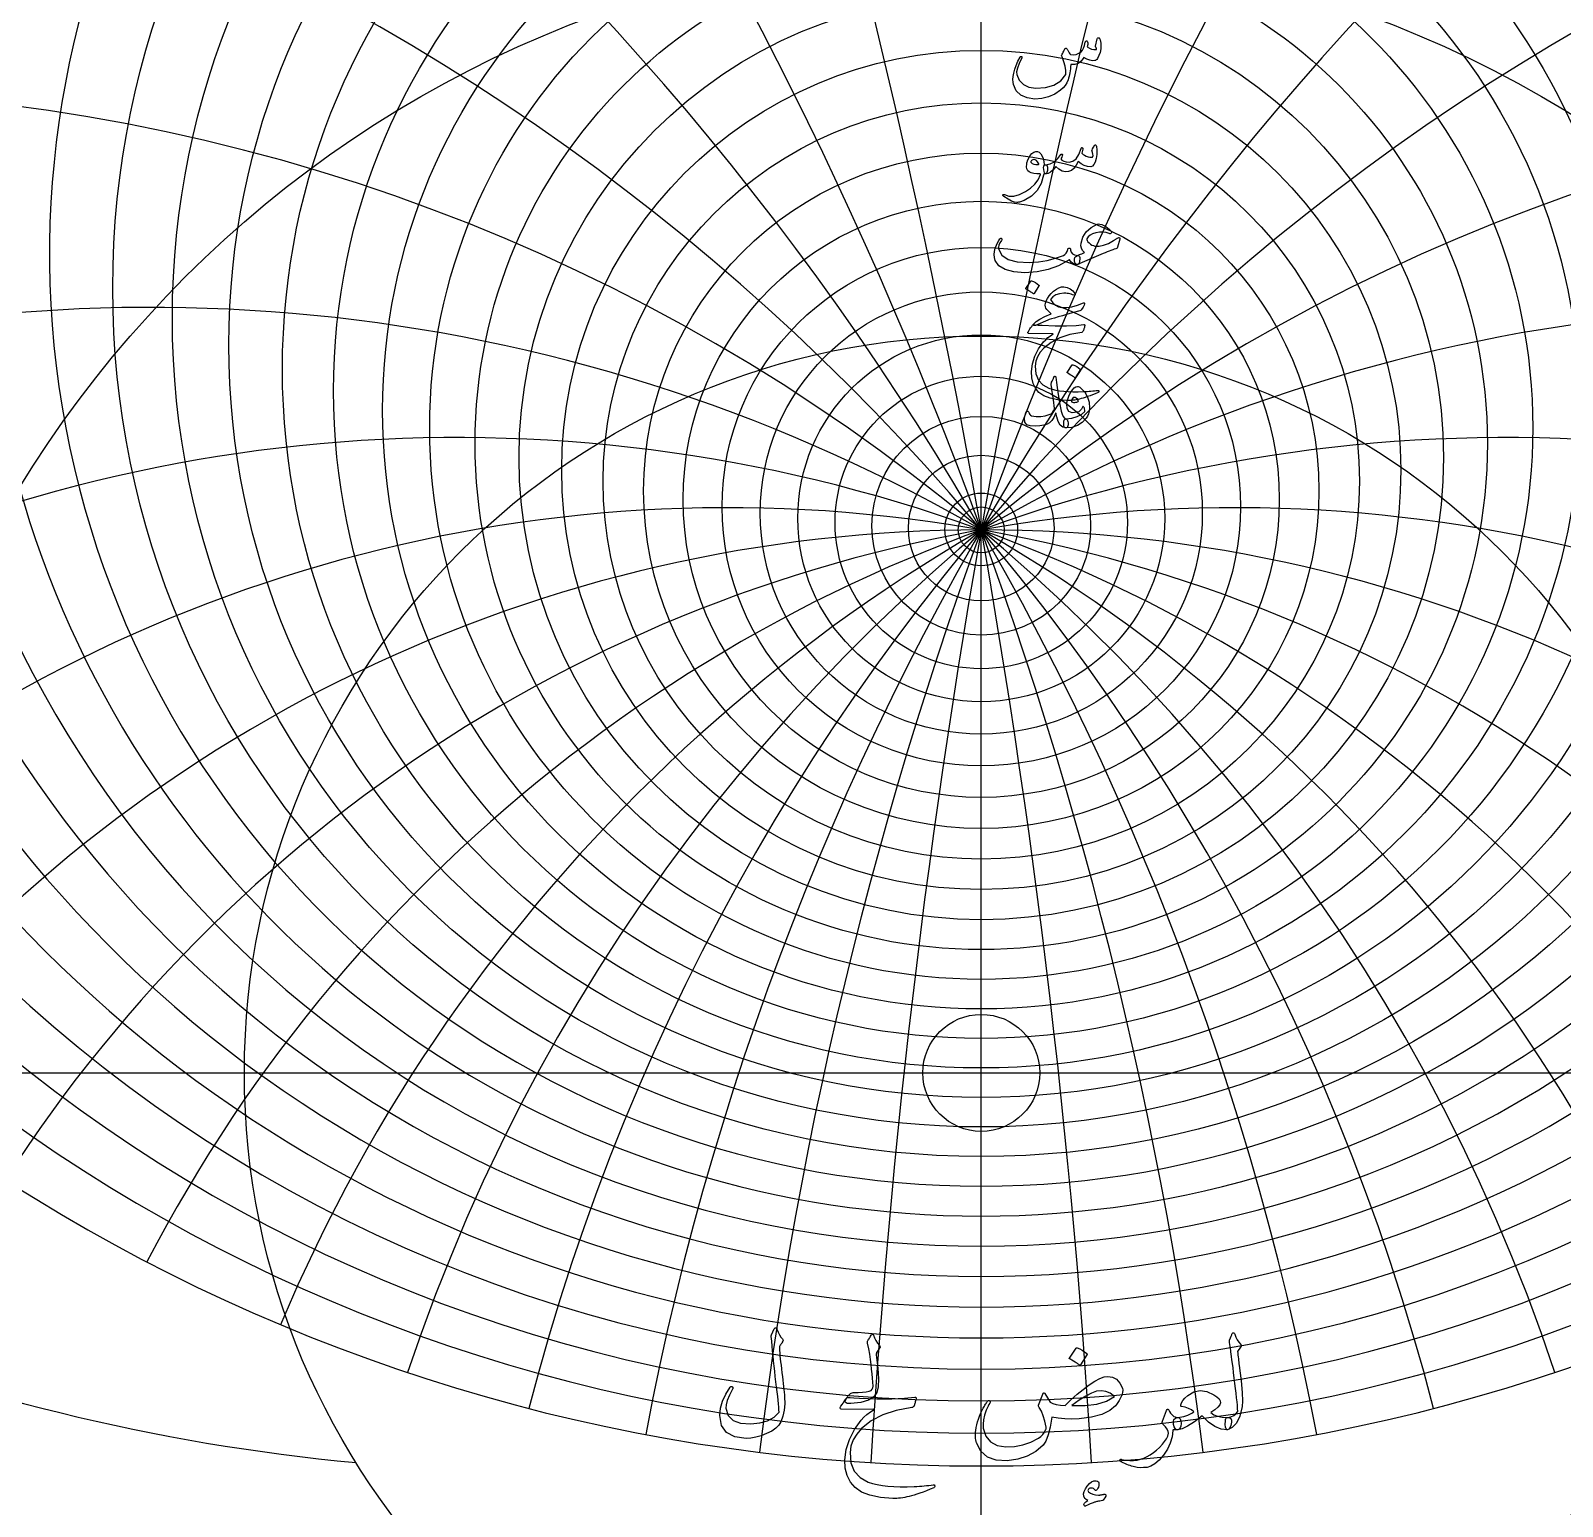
# Model space of a CAD drawing. Header units: millimetres. Extents: x -75 to 75, y -75 to 77.
# Drawn here: x -41 to 25.1, y -18.7 to 45 of the extents above; entities that cross this region are included whole.
import ezdxf

# ---------------------------------------------------------------- set-up
doc = ezdxf.new("R2010")
doc.units = ezdxf.units.MM
for name, color, linetype in [('CUT_INNER', 6, 'Continuous'), ('CUT_OUTER', 1, 'Continuous'), ('ENGRAVE', 7, 'Continuous'), ('ENGRAVE_FINE', 8, 'Continuous'), ('TEXT', 5, 'Continuous')]:
    doc.layers.add(name, color=color, linetype=linetype)

msp = doc.modelspace()

# ---------------------------------------------------------------- linework, layer by layer
at = {"layer": 'CUT_INNER'}
msp.add_circle((0, 0), 2.525, dxfattribs=at)
at = {"layer": 'CUT_OUTER'}
for centre, radius, start, end in [((-0.0002, -0.0002), 75.3374, 146.249794, 87.803295), ((-0.0008, 0.0009), 75.3363, 92.195935, 146.250222)]:
    msp.add_arc(centre, radius, start, end, dxfattribs=at)
at = {"layer": 'ENGRAVE'}
for points in [[(0, -74.25), (0, 74.25)], [(-74.25, 0), (74.25, 0)]]:
    msp.add_lwpolyline(points, dxfattribs=at)
for centre, radius in [((0, 0), 74.25), ((0, 33.8858), 37.4977), ((0, 28.6076), 25.8477), ((0, 0), 48.6033), ((0, 25.5534), 16.3258), ((0, 0), 31.8152), ((0, 23.9463), 7.9194), ((0, 23.4434), 0.99)]:
    msp.add_circle(centre, radius, dxfattribs=at)
for centre, radius, start, end in [((0, 43.1588), 53.2683, 169.817299, 10.182701), ((0, 61.1027), 78.0757, 206.896553, 333.103447), ((0, -38.6608), 62.1042, 38.5, 141.5), ((0, -38.6608), 62.1042, 38.5, 141.5), ((-18.8554, 70.3694), 87.5766, 230.798823, 264.663339)]:
    msp.add_arc(centre, radius, start, end, dxfattribs=at)
at = {"layer": 'ENGRAVE_FINE'}
for centre, radius in [((0, 32.5898), 34.9244), ((0, 31.428), 32.4885), ((0, 30.3852), 30.1732), ((0, 29.4487), 27.9638), ((0, 27.8527), 23.8141), ((0, 27.1761), 21.8532), ((0, 26.5711), 19.9564), ((0, 26.0318), 18.1163), ((0, 25.1317), 14.5789), ((0, 24.7629), 12.8698), ((0, 24.4441), 11.1933), ((0, 24.1726), 9.5447), ((0, 23.7635), 6.3131), ((0, 23.6227), 4.7219), ((0, 23.5229), 3.1418), ((0, 23.4632), 1.5691)]:
    msp.add_circle(centre, radius, dxfattribs=at)
for centre, radius, start, end in [((0, 35.3341), 40.2282, 111.432627, 68.567373), ((-352.2105, -38.6608), 357.6439, 3.499959, 18.224493), ((-352.2105, -38.6608), 357.6439, 3.499959, 18.224493), ((352.2105, -38.6608), 357.6439, 161.775507, 176.500041), ((352.2105, -38.6608), 357.6439, 161.775507, 176.500041), ((-170.6299, -38.6608), 181.5806, 7.047208, 36.713336), ((-170.6299, -38.6608), 181.5806, 7.047208, 36.713336), ((170.6299, -38.6608), 181.5806, 143.286664, 172.952792), ((170.6299, -38.6608), 181.5806, 143.286664, 172.952792), ((0, 36.9563), 43.1394, 134.190083, 45.809917), ((-107.5677, -38.6608), 124.2084, 10.691435, 55.741382), ((-107.5677, -38.6608), 124.2084, 10.691435, 55.741382), ((107.5677, -38.6608), 124.2084, 124.258618, 169.308565), ((107.5677, -38.6608), 124.2084, 124.258618, 169.308565), ((0, 38.7787), 46.2594, 148.598333, 31.401667), ((0, 40.8331), 49.622, 160.039645, 19.960355), ((-74.0129, -38.6608), 96.617, 14.487373, 75.591597), ((-74.0129, -38.6608), 96.617, 14.487373, 75.591597), ((74.0129, -38.6608), 96.617, 104.408403, 165.512627), ((74.0129, -38.6608), 96.617, 104.408403, 165.512627), ((0, 45.8046), 57.2491, 178.497173, 1.502827), ((-52.1116, -38.6608), 81.0713, 18.497944, 96.512476), ((-52.1116, -38.6608), 81.0713, 18.497944, 96.512476), ((52.1116, -38.6608), 81.0713, 83.487524, 161.502056), ((52.1116, -38.6608), 81.0713, 83.487524, 161.502056), ((0, 48.8316), 61.6277, 186.385961, 353.614039), ((0, 52.3178), 66.4844, 193.671755, 346.328245), ((-35.8559, -38.6608), 71.7118, 22.798279, 117.663934), ((-35.8559, -38.6608), 71.7118, 22.798279, 117.663934), ((35.8559, -38.6608), 71.7118, 62.336066, 157.201721), ((35.8559, -38.6608), 71.7118, 62.336066, 157.201721), ((0, 56.364), 71.9221, 200.479429, 339.520571), ((-22.6041, -38.6608), 66.0899, 27.481076, 126.986234), ((-22.6041, -38.6608), 66.0899, 27.481076, 126.986234), ((22.6041, -38.6608), 66.0899, 53.013766, 152.518924), ((22.6041, -38.6608), 66.0899, 53.013766, 152.518924), ((-10.9506, -38.6608), 63.0623, 32.663988, 134.807896), ((-10.9506, -38.6608), 63.0623, 32.663988, 134.807896), ((10.9506, -38.6608), 63.0623, 45.192104, 147.336012), ((10.9506, -38.6608), 63.0623, 45.192104, 147.336012), ((0, 121.332), 147.4475, 239.880424, 300.119576)]:
    msp.add_arc(centre, radius, start, end, dxfattribs=at)
at = {"layer": 'TEXT'}
for points in [[(5.0103, 44.653), (5.018, 44.6722), (5.0278, 44.6859), (5.0399, 44.6941), (5.0542, 44.6969), (5.0726, 44.6947), (5.0882, 44.6881), (5.1011, 44.6771), (5.1113, 44.6618), (5.1362, 44.6069), (5.1541, 44.5388), (5.1648, 44.4576), (5.1684, 44.3632), (5.1588, 44.2089), (5.1299, 44.0624), (5.0819, 43.9235), (5.0147, 43.7923), (4.9916, 43.7608), (4.9664, 43.7363), (4.9389, 43.719), (4.9093, 43.7089), (4.802, 43.702), (4.6864, 43.721), (4.5627, 43.7657), (4.4306, 43.8362), (4.3195, 43.6839), (4.188, 43.5826), (4.0363, 43.5324), (3.8642, 43.5332), (3.8586, 43.4406), (3.8505, 43.3516), (3.8399, 43.2661), (3.8269, 43.1841), (3.8114, 43.1052), (3.7934, 43.0288), (3.7729, 42.9548), (3.75, 42.8834), (3.6968, 42.7544), (3.6249, 42.6353), (3.5343, 42.526), (3.4251, 42.4267), (3.1696, 42.2565), (2.8992, 42.1369), (2.6141, 42.0677), (2.3141, 42.049), (1.9763, 42.0949), (1.7092, 42.2148), (1.513, 42.4088), (1.3876, 42.677), (1.3706, 42.7736), (1.3678, 42.8877), (1.3794, 43.0195), (1.4052, 43.1688), (1.4466, 43.3323), (1.5051, 43.5025), (1.5805, 43.6792), (1.673, 43.8626), (1.6804, 43.8741), (1.6895, 43.8823), (1.7002, 43.8873), (1.7125, 43.8889), (1.7249, 43.8878), (1.7356, 43.8845), (1.7447, 43.879), (1.7521, 43.8714), (1.757, 43.8601), (1.7586, 43.8483), (1.757, 43.836), (1.7521, 43.8231), (1.6346, 43.5791), (1.5589, 43.3785), (1.5248, 43.2212), (1.5325, 43.1073), (1.6434, 42.8562), (1.8179, 42.6737), (2.0561, 42.5598), (2.358, 42.5145), (2.7801, 42.5414), (3.1375, 42.6484), (3.43, 42.8356), (3.6578, 43.1029), (3.657, 43.2791), (3.6282, 43.4652), (3.5714, 43.6611), (3.4866, 43.867), (3.4759, 43.8878), (3.4701, 43.9065), (3.4693, 43.923), (3.4734, 43.9372), (3.497, 43.9862), (3.5195, 44.0322), (3.5409, 44.0751), (3.5612, 44.1151), (3.5804, 44.1514), (3.5985, 44.1837), (3.6155, 44.2118), (3.6315, 44.2358), (3.6405, 44.246), (3.6501, 44.2501), (3.6603, 44.2482), (3.671, 44.2402), (3.6765, 44.2342), (3.6842, 44.2248), (3.694, 44.2122), (3.7061, 44.1963), (3.7198, 44.1771), (3.7347, 44.1546), (3.7506, 44.1288), (3.7676, 44.0997), (3.8022, 44.0437), (3.8313, 44.0031), (3.8549, 43.9778), (3.873, 43.968), (3.9871, 43.9584), (4.1013, 43.9778), (4.2155, 44.0264), (4.3297, 44.1041), (4.3711, 44.1557), (4.412, 44.2402), (4.4523, 44.3577), (4.4921, 44.5081), (4.496, 44.5223), (4.5031, 44.5344), (4.5135, 44.5443), (4.5273, 44.552), (4.5402, 44.5569), (4.5525, 44.5586), (4.5643, 44.5569), (4.5756, 44.552), (4.5923, 44.5245), (4.5986, 44.4729), (4.5945, 44.3972), (4.5799, 44.2973), (4.6686, 44.243), (4.7633, 44.2073), (4.864, 44.1903), (4.9708, 44.1919), (4.9694, 44.224), (4.9653, 44.2501), (4.9584, 44.2701), (4.9488, 44.2841), (4.9378, 44.2973), (4.9312, 44.3105), (4.929, 44.3236), (4.9312, 44.3368)], [(2.6896, 38.7641), (2.5866, 38.4027), (2.414, 38.1), (2.1717, 37.856), (1.8596, 37.6707), (1.816, 37.6519), (1.7729, 37.635), (1.7304, 37.6201), (1.6884, 37.6071), (1.6472, 37.5962), (1.6072, 37.5878), (1.5682, 37.5819), (1.5303, 37.5785), (1.4359, 37.592), (1.3108, 37.6411), (1.1549, 37.7259), (0.9682, 37.8464), (0.9482, 37.8637), (0.9364, 37.8804), (0.9328, 37.8966), (0.9375, 37.9122), (0.9479, 37.9243), (0.9617, 37.9298), (0.9787, 37.9287), (0.999, 37.921), (1.193, 37.8582), (1.4107, 37.8584), (1.6519, 37.9218), (1.9167, 38.0484), (2.133, 38.1952), (2.3119, 38.3678), (2.4535, 38.5662), (2.5578, 38.7905), (2.557, 38.7984), (2.5545, 38.8047), (2.5504, 38.8094), (2.5447, 38.8124), (2.3934, 38.8212), (2.2647, 38.8388), (2.1585, 38.8651), (2.0748, 38.9002), (2.01, 38.9546), (1.9694, 39.0298), (1.953, 39.1258), (1.9606, 39.2427), (1.9631, 39.2583), (1.9661, 39.274), (1.9697, 39.2901), (1.9738, 39.3064), (1.9785, 39.3233), (1.9837, 39.341), (1.9895, 39.3595), (1.9958, 39.3789), (2.0474, 39.5043), (2.1099, 39.6083), (2.1835, 39.6909), (2.268, 39.7521), (2.3545, 39.7856), (2.4338, 39.7851), (2.506, 39.7505), (2.571, 39.6819), (2.6278, 39.5864), (2.6709, 39.4755), (2.7003, 39.3492), (2.7159, 39.2076), (2.7246, 39.2078), (2.7329, 39.2082), (2.741, 39.2089), (2.7488, 39.2098), (2.7567, 39.2108), (2.7648, 39.2115), (2.7731, 39.2119), (2.7818, 39.212), (2.8114, 39.2057), (2.8345, 39.1868), (2.8509, 39.1552), (2.8608, 39.111), (2.8649, 39.0624), (2.8641, 39.0133), (2.8584, 38.9636), (2.8476, 38.9134), (2.8337, 38.8692), (2.818, 38.8377), (2.8007, 38.8187), (2.7818, 38.8124), (2.6983, 38.8124), (2.6978, 38.8045), (2.6962, 38.7938), (2.6934, 38.7803), (2.6896, 38.7641)], [(4.9071, 40.0639), (4.9167, 40.0705), (4.9279, 40.0683), (4.9408, 40.0573), (4.9554, 40.0375), (4.971, 40.0041), (4.9828, 39.9563), (4.9908, 39.8943), (4.9949, 39.818), (4.9963, 39.7313), (4.9916, 39.6467), (4.9809, 39.5644), (4.9642, 39.4843), (4.9153, 39.3284), (4.861, 39.2164), (4.8012, 39.1483), (4.7358, 39.1242), (4.5813, 39.1332), (4.4383, 39.1736), (4.3069, 39.2452), (4.1869, 39.3481), (4.1046, 39.1859), (4.0069, 39.0594), (3.8938, 38.9686), (3.7654, 38.9134), (3.6306, 38.9013), (3.4942, 38.9354), (3.3562, 39.0155), (3.2165, 39.1418), (3.1034, 38.9977), (2.9926, 38.8948), (2.8839, 38.833), (2.7774, 38.8124), (2.756, 38.8245), (2.7357, 38.8607), (2.7165, 38.9211), (2.6983, 39.0056), (2.6918, 39.0891), (2.7027, 39.1505), (2.7313, 39.1901), (2.7774, 39.2076), (2.9799, 39.2535), (3.1572, 39.3426), (3.3093, 39.4752), (3.4361, 39.6511), (3.4429, 39.6607), (3.4503, 39.6676), (3.4583, 39.6717), (3.4668, 39.6731), (3.4772, 39.672), (3.4866, 39.6687), (3.4948, 39.6632), (3.5019, 39.6555), (3.506, 39.6319), (3.4964, 39.5918), (3.4731, 39.5353), (3.4361, 39.4623), (3.4846, 39.406), (3.5601, 39.3646), (3.6625, 39.338), (3.7917, 39.3262), (3.9528, 39.3599), (4.0936, 39.47), (4.2141, 39.6563), (4.3143, 39.919), (4.3192, 39.9324), (4.3253, 39.942), (4.3324, 39.9478), (4.3406, 39.9497), (4.353, 39.9486), (4.3637, 39.9453), (4.3727, 39.9398), (4.3802, 39.9322), (4.3856, 39.9212), (4.3889, 39.9102), (4.39, 39.8992), (4.3889, 39.8882), (4.345, 39.7038), (4.3963, 39.6583), (4.4581, 39.6182), (4.5303, 39.5836), (4.6129, 39.5545), (4.6933, 39.5356), (4.7545, 39.5315), (4.7965, 39.5422), (4.8193, 39.5677), (4.8267, 39.6067), (4.8226, 39.6621), (4.8069, 39.734), (4.7797, 39.8224), (4.7844, 39.8474), (4.8072, 39.8959), (4.8481, 39.9681), (4.9071, 40.0639)], [(2.4788, 39.2559), (2.4327, 39.3363), (2.3822, 39.3931), (2.3273, 39.4264), (2.268, 39.436), (2.2326, 39.4266), (2.2011, 39.4118), (2.1733, 39.3915), (2.1495, 39.3657), (2.1418, 39.352), (2.1407, 39.3372), (2.1462, 39.3212), (2.1582, 39.3042), (2.2035, 39.2644), (2.2691, 39.2373), (2.355, 39.2227), (2.4612, 39.2208), (2.4722, 39.223), (2.4788, 39.2296), (2.481, 39.2406), (2.4788, 39.2559)], [(5.9763, 35.9992), (5.8885, 35.6479), (5.8786, 35.6309), (5.8622, 35.615), (5.8391, 35.6002), (5.8095, 35.5864), (5.7437, 35.5633), (5.6739, 35.5376), (5.5999, 35.5095), (5.5218, 35.4789), (5.4396, 35.4461), (5.3533, 35.4113), (5.2629, 35.3747), (5.1684, 35.3361), (4.1584, 34.897), (4.1123, 34.9072), (4.075, 34.9377), (4.0464, 34.9884), (4.0267, 35.0595), (4.0234, 35.135), (4.0442, 35.1989), (4.0892, 35.2513), (4.1584, 35.2922), (4.167, 35.2962), (4.1842, 35.3038), (4.2099, 35.3149), (4.244, 35.3296), (4.2864, 35.3475), (4.3368, 35.3685), (4.3951, 35.3925), (4.4614, 35.4196), (4.376, 35.5071), (4.322, 35.6029), (4.2992, 35.7069), (4.3077, 35.8192), (4.3922, 36.0862), (4.536, 36.3121), (4.7391, 36.4968), (5.0015, 36.6403), (5.0589, 36.6538), (5.1255, 36.6502), (5.2016, 36.6296), (5.2869, 36.592), (5.3756, 36.5407), (5.4571, 36.4833), (5.5315, 36.4199), (5.5987, 36.3505), (5.6176, 36.325), (5.6261, 36.3011), (5.6242, 36.2789), (5.6119, 36.2583), (5.5932, 36.2424), (5.5723, 36.2341), (5.5493, 36.2336), (5.524, 36.2407), (5.3926, 36.2822), (5.2529, 36.3011), (5.105, 36.2975), (4.9488, 36.2715), (4.8075, 36.2292), (4.6952, 36.1727), (4.6121, 36.1018), (4.558, 36.0168), (4.5525, 35.9789), (4.5668, 35.9355), (4.6008, 35.8867), (4.6546, 35.8323), (4.7161, 35.7829), (4.7775, 35.7445), (4.839, 35.7171), (4.9005, 35.7006), (5.0847, 35.6959), (5.2814, 35.7346), (5.4908, 35.8167), (5.7129, 35.9421), (5.7367, 35.9572), (5.7601, 35.9718), (5.7828, 35.9858), (5.8051, 35.9992), (5.8265, 36.0118), (5.8468, 36.0234), (5.866, 36.0338), (5.8841, 36.0431), (5.9343, 36.0667), (5.9664, 36.0673), (5.9804, 36.0448), (5.9763, 35.9992)], [(0.808, 36.0124), (0.8236, 36.0294), (0.8398, 36.0365), (0.8565, 36.0338), (0.8738, 36.0212), (0.887, 36.0047), (0.8914, 35.986), (0.887, 35.9652), (0.8738, 35.9421), (0.8069, 35.8384), (0.7641, 35.7423), (0.7454, 35.654), (0.7509, 35.5733), (0.8884, 35.3082), (1.156, 35.1232), (1.5536, 35.0183), (2.0814, 34.9936), (2.473, 35.0225), (2.8487, 35.0826), (3.2085, 35.1739), (3.5524, 35.2966), (3.6131, 35.3326), (3.6633, 35.3877), (3.7031, 35.4621), (3.7325, 35.5557), (3.7423, 35.5823), (3.7588, 35.6007), (3.7819, 35.6109), (3.8115, 35.6128), (3.8326, 35.6037), (3.8477, 35.5853), (3.8568, 35.5576), (3.8598, 35.5206), (3.8804, 35.4289), (3.9377, 35.3603), (4.0319, 35.3147), (4.1628, 35.2922), (4.21, 35.2818), (4.2418, 35.2549), (4.2583, 35.2115), (4.2594, 35.1517), (4.2435, 35.0403), (4.2221, 34.9607), (4.1952, 34.913), (4.1628, 34.897), (4.0665, 34.9097), (3.9751, 34.9475), (3.8886, 35.0107), (3.8071, 35.099), (3.8002, 35.1026), (3.7884, 35.1001), (3.7717, 35.0916), (3.75, 35.0771), (3.3406, 34.8465), (2.8938, 34.6819), (2.4096, 34.5831), (1.8882, 34.5501), (1.4063, 34.5831), (1.0319, 34.6819), (0.7652, 34.8465), (0.606, 35.0771), (0.5697, 35.2058), (0.5577, 35.3372), (0.5697, 35.4714), (0.606, 35.6084), (0.6548, 35.7357), (0.7048, 35.8455), (0.7558, 35.9377), (0.808, 36.0124)], [(2.1385, 34.1901), (2.144, 34.1956), (2.1517, 34.1988), (2.1615, 34.1999), (2.1736, 34.1988), (2.259, 34.1643), (2.3394, 34.122), (2.4148, 34.0721), (2.4854, 34.0144), (2.4922, 34.0056), (2.4953, 33.9969), (2.4944, 33.9881), (2.4898, 33.9793), (2.2834, 33.6456), (2.2757, 33.6376), (2.2658, 33.6357), (2.2537, 33.6398), (2.2395, 33.65), (2.2271, 33.6587), (2.2076, 33.6719), (2.181, 33.6895), (2.1473, 33.7114), (2.1058, 33.7378), (2.0561, 33.7685), (1.9982, 33.8036), (1.9321, 33.8432), (1.9233, 33.8497), (1.9189, 33.8563), (1.9189, 33.8629), (1.9233, 33.8695)], [(4.4548, 33.2412), (4.4584, 33.2101), (4.4383, 33.1522), (4.3947, 33.0674), (4.3275, 32.9557), (4.3132, 32.9376), (4.2967, 32.9228), (4.2781, 32.9113), (4.2572, 32.903), (3.9762, 32.8256), (3.7259, 32.7559), (3.5063, 32.6939), (3.3175, 32.6396), (3.1594, 32.5932), (3.0321, 32.555), (2.9355, 32.5251), (2.8696, 32.5034), (2.3383, 32.2663), (2.301, 32.2636), (2.2724, 32.2685), (2.2526, 32.2811), (2.2417, 32.3015), (2.2414, 32.3089), (2.245, 32.3179), (2.2524, 32.3286), (2.2636, 32.341), (2.3718, 32.4425), (2.5337, 32.5495), (2.7494, 32.6621), (3.0189, 32.7801), (2.9456, 32.8427), (2.8839, 32.903), (2.8337, 32.9612), (2.795, 33.0172), (2.7711, 33.0784), (2.7653, 33.1522), (2.7777, 33.2387), (2.8081, 33.3378), (2.8575, 33.4409), (2.9267, 33.5441), (3.0156, 33.6473), (3.1243, 33.7505), (3.2426, 33.8397), (3.3559, 33.9009), (3.4643, 33.9341), (3.5678, 33.9393), (3.708, 33.9111), (3.8346, 33.8526), (3.9474, 33.764), (4.0464, 33.6451), (4.0552, 33.6303), (4.0596, 33.6166), (4.0596, 33.604), (4.0552, 33.5924), (4.0456, 33.5817), (4.0343, 33.576), (4.0215, 33.5752), (4.0069, 33.5793), (3.9423, 33.5999), (3.8801, 33.6177), (3.8204, 33.6328), (3.7632, 33.6451), (3.7087, 33.6545), (3.6573, 33.6605), (3.6088, 33.6632), (3.5634, 33.6627), (3.3743, 33.6405), (3.2154, 33.587), (3.0867, 33.5022), (2.9882, 33.3861), (3.093, 33.248), (3.2099, 33.1456), (3.3389, 33.079), (3.48, 33.0479), (3.6899, 33.0457), (3.9158, 33.0787), (4.1576, 33.1467), (4.4153, 33.2499), (4.426, 33.2527), (4.4361, 33.2521), (4.4457, 33.2483), (4.4548, 33.2412)], [(2.6325, 32.2795), (3.1959, 32.2597), (3.6831, 32.2575), (4.0939, 32.2729), (4.4285, 32.3058), (4.4387, 32.3071), (4.4477, 32.3064), (4.4552, 32.3038), (4.4614, 32.2993), (4.4659, 32.2931), (4.4685, 32.2855), (4.4692, 32.2766), (4.468, 32.2663), (4.4593, 32.2263), (4.451, 32.1895), (4.4429, 32.156), (4.435, 32.1258), (4.4275, 32.0989), (4.4202, 32.0753), (4.4132, 32.055), (4.4065, 32.038), (4.3922, 32.0108), (4.3758, 31.9908), (4.3571, 31.9779), (4.3362, 31.9721), (3.8291, 31.8802), (3.3878, 31.7361), (3.0123, 31.5399), (2.7027, 31.2915), (2.5463, 31.1128), (2.4327, 30.9237), (2.3619, 30.7242), (2.3339, 30.5143), (2.3608, 30.1847), (2.4678, 29.916), (2.655, 29.7082), (2.9223, 29.5614), (3.0609, 29.5169), (3.2132, 29.4802), (3.3792, 29.4511), (3.559, 29.4297), (3.7522, 29.4157), (3.9586, 29.4088), (4.1782, 29.4091), (4.4109, 29.4165), (4.4936, 29.4211), (4.575, 29.4264), (4.655, 29.4321), (4.7336, 29.4384), (4.8103, 29.4453), (4.8846, 29.4527), (4.9563, 29.4607), (5.0256, 29.4692), (5.0468, 29.4703), (5.0619, 29.4648), (5.0709, 29.4527), (5.0739, 29.434), (5.0723, 29.4124), (5.0674, 29.3956), (5.0591, 29.3838), (5.0476, 29.377), (4.9236, 29.3245), (4.8061, 29.2771), (4.6952, 29.2345), (4.5909, 29.1969), (4.4935, 29.164), (4.4032, 29.1354), (4.32, 29.1113), (4.244, 29.0915), (4.1725, 29.077), (4.103, 29.0641), (4.0353, 29.0528), (3.9696, 29.0432), (3.9055, 29.0358), (3.8428, 29.0312), (3.7814, 29.0292), (3.7215, 29.0301), (3.312, 29.0619), (2.9706, 29.1311), (2.6973, 29.2375), (2.492, 29.3814), (2.3413, 29.5611), (2.2362, 29.7711), (2.1766, 30.0112), (2.1626, 30.2815), (2.2057, 30.6169), (2.3086, 30.9424), (2.4714, 31.258), (2.694, 31.5637), (2.781, 31.6562), (2.8795, 31.7449), (2.9895, 31.8297), (3.1111, 31.9106), (2.0485, 31.9194), (2.0229, 31.9304), (2.0122, 31.9502), (2.0164, 31.9787), (2.0353, 32.016), (2.071, 32.0704), (2.1034, 32.1192), (2.1324, 32.1626), (2.1582, 32.2005), (2.1807, 32.2326), (2.2, 32.2586), (2.2159, 32.2787), (2.2285, 32.2927), (2.257, 32.2951), (2.3339, 32.2938), (2.459, 32.2886), (2.6325, 32.2795)], [(3.9257, 30.5669), (3.9312, 30.5724), (3.9388, 30.5757), (3.9487, 30.5768), (3.9608, 30.5757), (4.0462, 30.5411), (4.1266, 30.4989), (4.202, 30.4489), (4.2726, 30.3913), (4.2794, 30.3825), (4.2824, 30.3737), (4.2816, 30.3649), (4.277, 30.3561), (4.0706, 30.0224), (4.0629, 30.0145), (4.053, 30.0125), (4.0409, 30.0167), (4.0267, 30.0268), (4.0143, 30.0356), (3.9948, 30.0488), (3.9682, 30.0663), (3.9345, 30.0883), (3.893, 30.1146), (3.8433, 30.1454), (3.7854, 30.1805), (3.7193, 30.22), (3.7105, 30.2266), (3.7061, 30.2332), (3.7061, 30.2398), (3.7105, 30.2464)], [(3.6534, 28.2396), (3.6853, 28.2242), (3.7105, 28.2001), (3.7292, 28.1672), (3.7412, 28.1254), (3.7492, 28.0738), (3.7511, 28.0244), (3.747, 27.9772), (3.7369, 27.9322), (3.7218, 27.8938), (3.7028, 27.8664), (3.68, 27.8499), (3.6534, 27.8444), (3.522, 27.8809), (3.413, 27.9729), (3.3266, 28.1202), (3.2626, 28.323), (3.2544, 28.358), (3.2472, 28.3884), (3.2412, 28.414), (3.2363, 28.435), (3.2324, 28.4513), (3.2297, 28.463), (3.228, 28.47), (3.2275, 28.4723), (3.2209, 28.4852), (3.2143, 28.4888), (3.2077, 28.483), (3.2011, 28.468), (3.1265, 28.2994), (3.0431, 28.1672), (2.9508, 28.0711), (2.8498, 28.0113), (2.7033, 27.9652), (2.5315, 27.9366), (2.3344, 27.9256), (2.1121, 27.9322), (1.9637, 27.9781), (1.8827, 28.0892), (1.8692, 28.2657), (1.9233, 28.5075), (1.9357, 28.5366), (1.9508, 28.558), (1.9686, 28.5717), (1.9892, 28.5777), (2.0095, 28.5758), (2.0265, 28.5657), (2.0402, 28.5473), (2.0507, 28.5206), (2.0729, 28.4638), (2.1001, 28.4207), (2.1322, 28.3914), (2.1692, 28.3757), (2.377, 28.3439), (2.5743, 28.3406), (2.7612, 28.3659), (2.9377, 28.4197), (3.0142, 28.4597), (3.0771, 28.5141), (3.1262, 28.5827), (3.1616, 28.6656), (3.1594, 28.7048), (3.1484, 28.7962), (3.1287, 28.9397), (3.1001, 29.1354), (3.0856, 29.2401), (3.0727, 29.3347), (3.0614, 29.419), (3.0518, 29.4933), (3.0436, 29.5568), (3.0365, 29.6091), (3.0304, 29.6501), (3.0255, 29.6799), (3.0214, 29.7255), (3.0222, 29.7655), (3.028, 29.8001), (3.0387, 29.8292), (3.0557, 29.8653), (3.0716, 29.8989), (3.0864, 29.9301), (3.1001, 29.9587), (3.1125, 29.985), (3.1232, 30.0087), (3.1322, 30.03), (3.1397, 30.0488), (3.1473, 30.0639), (3.1572, 30.074), (3.1693, 30.0792), (3.1836, 30.0795), (3.1992, 30.0735), (3.211, 30.0641), (3.219, 30.0515), (3.2231, 30.0356), (3.2498, 29.811), (3.2774, 29.5981), (3.3058, 29.3971), (3.3351, 29.2079), (3.3648, 29.0304), (3.3949, 28.8648), (3.4252, 28.711), (3.4558, 28.5689), (3.4929, 28.4364), (3.5382, 28.3373), (3.5917, 28.2717), (3.6534, 28.2396)], [(4.1584, 29.6404), (4.1886, 29.636), (4.2221, 29.6228), (4.2588, 29.6009), (4.2989, 29.5701), (4.4704, 29.3873), (4.5898, 29.1815), (4.6571, 28.9526), (4.6722, 28.7007), (4.6587, 28.5695), (4.6315, 28.4526), (4.5907, 28.3499), (4.536, 28.2616), (4.359, 28.0791), (4.1529, 27.9487), (3.9177, 27.8705), (3.6534, 27.8444), (3.6268, 27.8507), (3.604, 27.8697), (3.5851, 27.9012), (3.57, 27.9454), (3.5644, 27.9698), (3.5607, 27.9948), (3.5589, 28.0203), (3.559, 28.0464), (3.5605, 28.0722), (3.5629, 28.0969), (3.566, 28.1205), (3.57, 28.143), (3.5818, 28.182), (3.5996, 28.2111), (3.6235, 28.2303), (3.6534, 28.2396), (3.9108, 28.2742), (4.1342, 28.3384), (4.3236, 28.4323), (4.479, 28.5558), (4.4715, 28.6175), (4.4625, 28.6667), (4.4518, 28.7032), (4.4394, 28.727), (4.4246, 28.7476), (4.4109, 28.7611), (4.3983, 28.7674), (4.3867, 28.7666), (4.3788, 28.7638), (4.3725, 28.76), (4.3678, 28.755), (4.3648, 28.749), (4.3225, 28.6623), (4.2704, 28.5953), (4.2083, 28.5481), (4.1364, 28.5206), (3.9276, 28.5045), (3.7841, 28.5613), (3.7058, 28.6911), (3.6929, 28.8939), (3.7105, 29.0103), (3.7456, 29.131), (3.7983, 29.2562), (3.8686, 29.3857), (3.9427, 29.4971), (4.0157, 29.5767), (4.0876, 29.6245), (4.1584, 29.6404)], [(4.0135, 29.1661), (3.9699, 29.1538), (3.9355, 29.1211), (3.9106, 29.0682), (3.8949, 28.9949), (3.8952, 28.9834), (3.896, 28.9751), (3.8974, 28.9702), (3.8993, 28.9685), (3.9435, 28.9578), (3.9882, 28.9521), (4.0335, 28.9513), (4.0794, 28.9554), (4.1197, 28.9639), (4.1529, 28.9762), (4.179, 28.9924), (4.1979, 29.0125), (4.1485, 29.083), (4.1013, 29.1321), (4.0563, 29.1598), (4.0135, 29.1661)], [(-8.9403, -11.0498), (-8.9301, -11.0319), (-8.9169, -11.0191), (-8.9008, -11.0114), (-8.8818, -11.0088), (-8.8628, -11.0121), (-8.8467, -11.022), (-8.8335, -11.0385), (-8.8232, -11.0615), (-8.7687, -11.1958), (-8.7105, -11.3118), (-8.6487, -11.4095), (-8.5832, -11.4889), (-8.5638, -11.5175), (-8.5583, -11.5504), (-8.5667, -11.5877), (-8.589, -11.6295), (-8.6033, -11.6496), (-8.6169, -11.669), (-8.6297, -11.6876), (-8.6417, -11.7056), (-8.6531, -11.7224), (-8.6637, -11.7378), (-8.6736, -11.7517), (-8.6827, -11.7641), (-8.6981, -11.7868), (-8.7091, -11.8139), (-8.7157, -11.8454), (-8.7179, -11.8812), (-8.7109, -11.9824), (-8.7018, -12.0927), (-8.6904, -12.2122), (-8.6769, -12.3408), (-8.6615, -12.4786), (-8.6447, -12.6255), (-8.6264, -12.7816), (-8.6066, -12.9468), (-8.5845, -13.1116), (-8.5649, -13.2666), (-8.5479, -13.4117), (-8.5334, -13.5469), (-8.5212, -13.6726), (-8.5107, -13.7892), (-8.5021, -13.8966), (-8.4954, -13.9948), (-8.4877, -14.2857), (-8.5115, -14.5613), (-8.5667, -14.8214), (-8.6535, -15.0663), (-8.738, -15.2101), (-8.8686, -15.3429), (-9.0454, -15.4647), (-9.2682, -15.5756), (-9.5097, -15.6675), (-9.7366, -15.7322), (-9.9488, -15.7699), (-10.1464, -15.7805), (-10.6412, -15.7125), (-10.9954, -15.5259), (-11.2091, -15.2207), (-11.2823, -14.7969), (-11.2567, -14.4811), (-11.174, -14.1719), (-11.0342, -13.8693), (-10.8373, -13.5733), (-10.8223, -13.5561), (-10.8066, -13.5455), (-10.7901, -13.5414), (-10.7729, -13.544), (-10.7546, -13.5509), (-10.7407, -13.5601), (-10.7312, -13.5714), (-10.7261, -13.585), (-10.7224, -13.6051), (-10.7231, -13.6245), (-10.7283, -13.6432), (-10.7378, -13.6611), (-10.8721, -13.9227), (-10.9646, -14.1456), (-11.0155, -14.3296), (-11.0247, -14.4749), (-10.927, -14.7878), (-10.7158, -15.0062), (-10.3912, -15.1303), (-9.9532, -15.1599), (-9.5584, -15.1171), (-9.2228, -15.0179), (-8.9466, -14.8624), (-8.7296, -14.6506), (-8.7341, -14.5483), (-8.742, -14.4288), (-8.7532, -14.2921), (-8.7676, -14.1383), (-8.7857, -13.9668), (-8.8079, -13.7775), (-8.834, -13.5702), (-8.8642, -13.3449), (-8.8928, -13.1126), (-8.9198, -12.8839), (-8.9455, -12.6588), (-8.9696, -12.4374), (-8.9919, -12.2197), (-9.0121, -12.0056), (-9.03, -11.7952), (-9.0457, -11.5885), (-9.0691, -11.3894), (-9.068, -11.3667), (-9.0648, -11.3455), (-9.0593, -11.3257), (-9.0516, -11.3074)], [(10.7202, -11.5416), (10.7597, -11.4461), (10.7905, -11.3704), (10.8124, -11.3144), (10.8256, -11.2782), (10.8358, -11.2551), (10.849, -11.2387), (10.8651, -11.2288), (10.8841, -11.2255), (10.9057, -11.2291), (10.9237, -11.2401), (10.9379, -11.2584), (10.9485, -11.284), (10.9972, -11.4095), (11.0554, -11.5226), (11.1231, -11.6232), (11.2003, -11.7114), (11.2219, -11.7396), (11.2281, -11.7714), (11.219, -11.8069), (11.1945, -11.8461), (11.0656, -12.0276), (11.0744, -12.1088), (11.0832, -12.1886), (11.092, -12.2669), (11.1008, -12.3438), (11.1096, -12.4191), (11.1183, -12.493), (11.1271, -12.5655), (11.1359, -12.6365), (11.2168, -13.2937), (11.2662, -13.8075), (11.2841, -14.1778), (11.2706, -14.4047), (11.1601, -14.8163), (11.0159, -15.1204), (10.838, -15.3169), (10.6265, -15.4058), (10.6207, -15.4058), (10.6148, -15.4058), (10.609, -15.4058), (10.6031, -15.4058), (10.5683, -15.3729), (10.546, -15.2975), (10.5361, -15.1797), (10.5387, -15.0194), (10.5442, -14.9601), (10.5607, -14.917), (10.5881, -14.8899), (10.6265, -14.8789), (10.7751, -14.8493), (10.8988, -14.7955), (10.9976, -14.7175), (11.0715, -14.6154), (11.0666, -14.4928), (11.0576, -14.3534), (11.0446, -14.1972), (11.0276, -14.0241), (11.0069, -13.8349), (10.9829, -13.6304), (10.9557, -13.4104), (10.9251, -13.1751), (10.897, -12.9439), (10.871, -12.736), (10.8472, -12.5516), (10.8256, -12.3906), (10.8069, -12.253), (10.7919, -12.1388), (10.7806, -12.0481), (10.7729, -11.9808), (10.7144, -11.647), (10.7125, -11.6141), (10.7129, -11.5855), (10.7155, -11.5614), (10.7202, -11.5416)], [(-4.6663, -13.5206), (-4.6793, -13.3522), (-4.6948, -13.1751), (-4.713, -12.9892), (-4.7336, -12.7946), (-4.7572, -12.5904), (-4.7841, -12.376), (-4.8143, -12.1513), (-4.8478, -11.9163), (-4.9181, -11.6763), (-4.9188, -11.6448), (-4.9151, -11.6148), (-4.9071, -11.5863), (-4.8946, -11.5592), (-4.8871, -11.5453), (-4.8763, -11.527), (-4.8623, -11.5043), (-4.8449, -11.4772), (-4.8246, -11.4454), (-4.8017, -11.4084), (-4.7763, -11.3664), (-4.7483, -11.3192), (-4.7384, -11.3038), (-4.7263, -11.2928), (-4.712, -11.2862), (-4.6956, -11.284), (-4.682, -11.287), (-4.6707, -11.2957), (-4.6615, -11.3104), (-4.6546, -11.3309), (-4.6143, -11.4461), (-4.558, -11.5577), (-4.4855, -11.6657), (-4.397, -11.77), (-4.3747, -11.7993), (-4.3662, -11.8285), (-4.3717, -11.8578), (-4.3911, -11.8871), (-4.5141, -12.0569), (-4.524, -12.0777), (-4.5302, -12.1052), (-4.5327, -12.1392), (-4.5316, -12.1798), (-4.4665, -12.7529), (-4.4409, -13.2132), (-4.4548, -13.5608), (-4.5082, -13.7958), (-4.6422, -13.9864), (-4.8742, -14.1309), (-5.2042, -14.2294), (-5.6324, -14.2817), (-5.7912, -14.2729), (-5.8695, -14.2232), (-5.8673, -14.1324), (-5.7846, -14.0007), (-5.7701, -13.9833), (-5.756, -13.9663), (-5.7423, -13.9496), (-5.729, -13.9333), (-5.716, -13.9174), (-5.7033, -13.9019), (-5.6911, -13.8867), (-5.6792, -13.8719), (-5.6499, -13.8437), (-5.6148, -13.8236), (-5.5738, -13.8115), (-5.527, -13.8075), (-5.3169, -13.8009), (-5.1318, -13.787), (-4.9715, -13.7657), (-4.8361, -13.7372), (-4.7596, -13.7083), (-4.7058, -13.6626), (-4.6747, -13.6), (-4.6663, -13.5206)], [(4.0925, -11.8871), (4.0999, -11.8798), (4.1101, -11.8754), (4.1233, -11.8739), (4.1394, -11.8754), (4.2532, -11.9215), (4.3604, -11.9778), (4.461, -12.0444), (4.5551, -12.1213), (4.5642, -12.133), (4.5682, -12.1447), (4.5671, -12.1564), (4.5609, -12.1681), (4.2857, -12.6131), (4.2755, -12.6237), (4.2623, -12.6262), (4.2462, -12.6208), (4.2272, -12.6072), (4.2107, -12.5955), (4.1847, -12.5779), (4.1493, -12.5545), (4.1042, -12.5253), (4.049, -12.4901), (3.9828, -12.4491), (3.9055, -12.4023), (3.8174, -12.3496), (3.8056, -12.3408), (3.7998, -12.332), (3.7998, -12.3233), (3.8056, -12.3145)], [(5.4626, -13.1049), (5.6668, -13.1349), (5.8402, -13.2308), (5.9829, -13.3925), (6.0949, -13.6201), (6.1073, -13.7072), (6.0978, -13.8045), (6.0663, -13.9121), (6.0129, -14.0299), (5.9514, -14.1434), (5.8958, -14.2378), (5.8461, -14.3132), (5.8021, -14.3695), (5.546, -14.5803), (5.1991, -14.7442), (4.7614, -14.8613), (4.233, -14.9316), (3.9151, -14.947), (3.611, -14.9404), (3.3208, -14.9118), (3.0445, -14.8613), (2.9794, -15.2906), (2.8952, -15.6356), (2.792, -15.8965), (2.6698, -16.0733), (2.3493, -16.3459), (1.9848, -16.549), (1.5764, -16.6826), (1.1241, -16.7466), (0.6481, -16.7243), (0.2679, -16.587), (-0.0165, -16.3349), (-0.2049, -15.9679), (-0.221, -15.911), (-0.2342, -15.8515), (-0.2444, -15.7895), (-0.2518, -15.7249), (-0.2554, -15.6581), (-0.2547, -15.5895), (-0.2496, -15.5191), (-0.24, -15.4468), (-0.2196, -15.3189), (-0.1932, -15.1929), (-0.161, -15.0686), (-0.123, -14.9462), (-0.0794, -14.826), (-0.0307, -14.7084), (0.0231, -14.5933), (0.082, -14.4808), (0.1081, -14.435), (0.1339, -14.3915), (0.1594, -14.3501), (0.1844, -14.311), (0.2088, -14.274), (0.232, -14.2393), (0.2541, -14.2067), (0.2752, -14.1763), (0.2902, -14.1591), (0.3059, -14.1485), (0.3224, -14.1445), (0.3396, -14.147), (0.3579, -14.154), (0.3718, -14.1631), (0.3813, -14.1745), (0.3864, -14.188), (0.3879, -14.2034), (0.3864, -14.2202), (0.382, -14.2385), (0.3747, -14.2583), (0.3319, -14.3231), (0.2913, -14.3944), (0.2529, -14.4724), (0.2166, -14.5569), (0.1405, -14.7731), (0.0937, -14.977), (0.0761, -15.1683), (0.0878, -15.3473), (0.1972, -15.6872), (0.3967, -15.9342), (0.6861, -16.0883), (1.0656, -16.1494), (1.4322, -16.1322), (1.7887, -16.063), (2.1348, -15.9419), (2.4707, -15.7688), (2.5721, -15.6967), (2.6596, -15.6093), (2.7331, -15.5065), (2.7928, -15.3883), (2.7997, -15.3718), (2.803, -15.3517), (2.8026, -15.3279), (2.7986, -15.3004), (2.747, -15.0384), (2.6801, -14.8086), (2.5977, -14.611), (2.5, -14.4456), (2.4806, -14.4153), (2.4693, -14.3886), (2.466, -14.3655), (2.4707, -14.3461), (2.6522, -13.866), (2.6782, -13.8298), (2.7035, -13.8148), (2.728, -13.821), (2.7518, -13.8484), (2.9684, -14.2173), (3.0844, -14.2722), (3.2333, -14.3139), (3.4152, -14.3424), (3.63, -14.3578), (3.8851, -14.1094), (4.1408, -13.8792), (4.3973, -13.6673), (4.6546, -13.4737), (4.9005, -13.3124), (5.1171, -13.1971), (5.3045, -13.1279), (5.4626, -13.1049)], [(5.7495, -13.9714), (5.5698, -13.8345), (5.3821, -13.7518), (5.1863, -13.7233), (4.9825, -13.7489), (4.7614, -13.8269), (4.5082, -13.9553), (4.2228, -14.1342), (3.9052, -14.3637), (4.4837, -14.3655), (4.9839, -14.3007), (5.4058, -14.1694), (5.7495, -13.9714)], [(10.6265, -14.8789), (10.7122, -14.8917), (10.77, -14.9301), (10.8, -14.9942), (10.8022, -15.0838), (10.7736, -15.2225), (10.7348, -15.3224), (10.6858, -15.3835), (10.6265, -15.4058), (10.3568, -15.3813), (10.0864, -15.2726), (9.8153, -15.0798), (9.5434, -14.8028), (9.2005, -15.0688), (8.9096, -15.258), (8.6707, -15.3703), (8.4837, -15.4058), (8.4218, -15.3919), (8.371, -15.3502), (8.3311, -15.2807), (8.3022, -15.1833), (8.2937, -15.0545), (8.3212, -14.9609), (8.3845, -14.9023), (8.4837, -14.8789), (8.5739, -14.8701), (8.663, -14.8555), (8.751, -14.835), (8.8379, -14.8086), (8.9237, -14.7761), (9.0084, -14.7369), (9.092, -14.6912), (9.1745, -14.6388), (9.0732, -14.5561), (8.9506, -14.4895), (8.8068, -14.4391), (8.6417, -14.4047), (8.6267, -14.3984), (8.6169, -14.3856), (8.6121, -14.3662), (8.6125, -14.3403), (8.6403, -14.2506), (8.7003, -14.1514), (8.7925, -14.0428), (8.9169, -13.9246), (9.1764, -13.769), (9.4512, -13.7123), (9.7414, -13.7544), (10.0469, -13.8953), (10.1764, -13.9853), (10.2665, -14.0739), (10.317, -14.1609), (10.3279, -14.2466), (10.2957, -14.3388), (10.2167, -14.4398), (10.0908, -14.5496), (9.9181, -14.6681), (10.0414, -14.7603), (10.2006, -14.8262), (10.3956, -14.8657), (10.6265, -14.8789)], [(-5.2635, -14.0417), (-4.5123, -14.068), (-3.8627, -14.0709), (-3.3149, -14.0504), (-2.8689, -14.0065), (-2.8551, -14.0049), (-2.8433, -14.0058), (-2.8332, -14.0093), (-2.825, -14.0153), (-2.8189, -14.0235), (-2.8154, -14.0336), (-2.8145, -14.0455), (-2.8162, -14.0592), (-2.8277, -14.1126), (-2.8389, -14.1617), (-2.8497, -14.2063), (-2.8601, -14.2466), (-2.8702, -14.2824), (-2.8798, -14.3139), (-2.8892, -14.341), (-2.8981, -14.3637), (-2.9172, -14.3999), (-2.9391, -14.4266), (-2.964, -14.4438), (-2.9918, -14.4515), (-3.6681, -14.5741), (-4.2565, -14.7662), (-4.7571, -15.0278), (-5.1698, -15.359), (-5.3784, -15.5972), (-5.5299, -15.8493), (-5.6243, -16.1154), (-5.6616, -16.3953), (-5.6258, -16.8348), (-5.4831, -17.193), (-5.2335, -17.47), (-4.8771, -17.6658), (-4.6923, -17.7251), (-4.4892, -17.7741), (-4.2678, -17.8129), (-4.0281, -17.8414), (-3.7705, -17.8601), (-3.4953, -17.8693), (-3.2026, -17.8689), (-2.8923, -17.859), (-2.782, -17.8528), (-2.6735, -17.8458), (-2.5668, -17.8382), (-2.462, -17.8297), (-2.3597, -17.8206), (-2.2607, -17.8107), (-2.165, -17.8001), (-2.0726, -17.7888), (-2.0444, -17.7873), (-2.0243, -17.7946), (-2.0122, -17.8107), (-2.0082, -17.8356), (-2.0104, -17.8645), (-2.017, -17.8868), (-2.028, -17.9026), (-2.0433, -17.9117), (-2.2087, -17.9816), (-2.3654, -18.0449), (-2.5132, -18.1016), (-2.6522, -18.1518), (-2.7821, -18.1957), (-2.9025, -18.2337), (-3.0134, -18.2659), (-3.1148, -18.2923), (-3.2101, -18.3117), (-3.3029, -18.3289), (-3.3931, -18.3439), (-3.4807, -18.3567), (-3.5661, -18.3666), (-3.6498, -18.3728), (-3.7315, -18.3753), (-3.8115, -18.3742), (-4.3575, -18.3318), (-4.8127, -18.2396), (-5.1771, -18.0976), (-5.4509, -17.9058), (-5.6517, -17.6662), (-5.7919, -17.3862), (-5.8713, -17.066), (-5.89, -16.7056), (-5.8325, -16.2584), (-5.6953, -15.8245), (-5.4783, -15.4036), (-5.1815, -14.996), (-5.0655, -14.8727), (-4.9342, -14.7545), (-4.7874, -14.6414), (-4.6253, -14.5335), (-6.0422, -14.5218), (-6.0762, -14.5071), (-6.0905, -14.4808), (-6.085, -14.4427), (-6.0598, -14.3929), (-6.0122, -14.3205), (-5.969, -14.2554), (-5.9302, -14.1975), (-5.8958, -14.147), (-5.8658, -14.1042), (-5.8402, -14.0695), (-5.819, -14.0428), (-5.8021, -14.0241), (-5.7641, -14.0208), (-5.6616, -14.0226), (-5.4948, -14.0296), (-5.2635, -14.0417)], [(7.8221, -15.0428), (8.0036, -14.5744), (8.0237, -14.5371), (8.0431, -14.5188), (8.0617, -14.5196), (8.0797, -14.5393), (8.1287, -14.6213), (8.1763, -14.6915), (8.2224, -14.7501), (8.267, -14.7969), (8.3161, -14.8328), (8.3695, -14.8584), (8.4273, -14.8738), (8.4895, -14.8789), (8.551, -14.895), (8.5949, -14.9433), (8.6212, -15.0238), (8.63, -15.1365), (8.6212, -15.2499), (8.5949, -15.3326), (8.551, -15.3846), (8.4895, -15.4058), (8.4423, -15.408), (8.3944, -15.4088), (8.3457, -15.408), (8.2963, -15.4058), (8.2879, -15.408), (8.2802, -15.4146), (8.2733, -15.4256), (8.267, -15.441), (8.2356, -15.718), (8.1587, -15.9869), (8.0365, -16.2478), (7.8689, -16.5007), (7.6819, -16.7206), (7.5015, -16.8827), (7.3277, -16.987), (7.1605, -17.0335), (7.0031, -17.0456), (6.8589, -17.0467), (6.7279, -17.0368), (6.6101, -17.0159), (6.5525, -16.9998), (6.4908, -16.9808), (6.4251, -16.9588), (6.3554, -16.9339), (6.2821, -16.9054), (6.2054, -16.8725), (6.1254, -16.8351), (6.0422, -16.7934), (6.0213, -16.7839), (6.0056, -16.7729), (5.995, -16.7605), (5.9895, -16.7466), (5.9858, -16.7279), (5.9866, -16.7129), (5.9917, -16.7016), (6.0012, -16.6939), (6.0137, -16.6869), (6.0276, -16.6837), (6.0429, -16.684), (6.0598, -16.688), (6.2442, -16.7254), (6.4169, -16.7437), (6.5779, -16.7429), (6.7272, -16.7232), (6.8749, -16.6842), (7.0192, -16.6317), (7.1603, -16.5656), (7.2981, -16.486), (7.4329, -16.3933), (7.5652, -16.2877), (7.6949, -16.1693), (7.8221, -16.0382), (7.9176, -15.9185), (7.9933, -15.7996), (8.0493, -15.6814), (8.0855, -15.5639), (8.0749, -15.4819), (8.0314, -15.3883), (7.9549, -15.2829), (7.8455, -15.1658), (7.8265, -15.1405), (7.8162, -15.1116), (7.8147, -15.0791), (7.8221, -15.0428)], [(5.2276, -18.465), (5.1704, -18.4757), (5.1173, -18.4858), (5.0683, -18.4954), (5.0235, -18.5045), (4.983, -18.5133), (4.9472, -18.5221), (4.916, -18.5309), (4.8895, -18.5396), (4.8626, -18.5497), (4.8302, -18.5621), (4.7924, -18.5771), (4.749, -18.5945), (4.7002, -18.6147), (4.6458, -18.6379), (4.586, -18.6641), (4.5207, -18.6933), (4.494, -18.7021), (4.4713, -18.7021), (4.4523, -18.6933), (4.4372, -18.6758), (4.4282, -18.6327), (4.4537, -18.5824), (4.5138, -18.5251), (4.6085, -18.4606), (4.536, -18.4194), (4.4811, -18.375), (4.4438, -18.3272), (4.4241, -18.2762), (4.4202, -18.1798), (4.4438, -18.0753), (4.4949, -17.9625), (4.5734, -17.8414), (4.6669, -17.733), (4.7633, -17.6581), (4.8624, -17.6167), (4.9642, -17.6087), (5.021, -17.623), (5.0597, -17.6526), (5.0803, -17.6976), (5.0827, -17.758), (5.0729, -17.8233), (5.0564, -17.8832), (5.0333, -17.9375), (5.0037, -17.9864), (4.9741, -18.0207), (4.9466, -18.0358), (4.9214, -18.0316), (4.8983, -18.0083), (4.872, -17.9735), (4.8412, -17.9479), (4.8061, -17.9317), (4.7666, -17.9249), (4.7251, -17.9249), (4.6886, -17.9337), (4.6571, -17.9512), (4.6304, -17.9776), (4.611, -18.0094), (4.6052, -18.039), (4.6132, -18.0665), (4.6348, -18.0917), (4.7161, -18.1518), (4.8149, -18.196), (4.9312, -18.2243), (5.0652, -18.2366), (5.0768, -18.2362), (5.0899, -18.235), (5.1043, -18.2329), (5.1201, -18.2301), (5.1372, -18.2266), (5.1557, -18.2229), (5.1756, -18.2189), (5.1969, -18.2147), (5.22, -18.2104), (5.2408, -18.2065), (5.2595, -18.2028), (5.2759, -18.1993), (5.2905, -18.1964), (5.3034, -18.1944), (5.3146, -18.1931), (5.3242, -18.1927), (5.3424, -18.1947), (5.3572, -18.2004), (5.3687, -18.21), (5.3769, -18.2235), (5.3822, -18.2364), (5.3846, -18.2487), (5.3843, -18.2605), (5.3813, -18.2718), (5.3388, -18.3514), (5.299, -18.4101), (5.2619, -18.448), (5.2276, -18.465)]]:
    msp.add_lwpolyline(points, close=True, dxfattribs=at)

doc.saveas('drawing.dxf')
